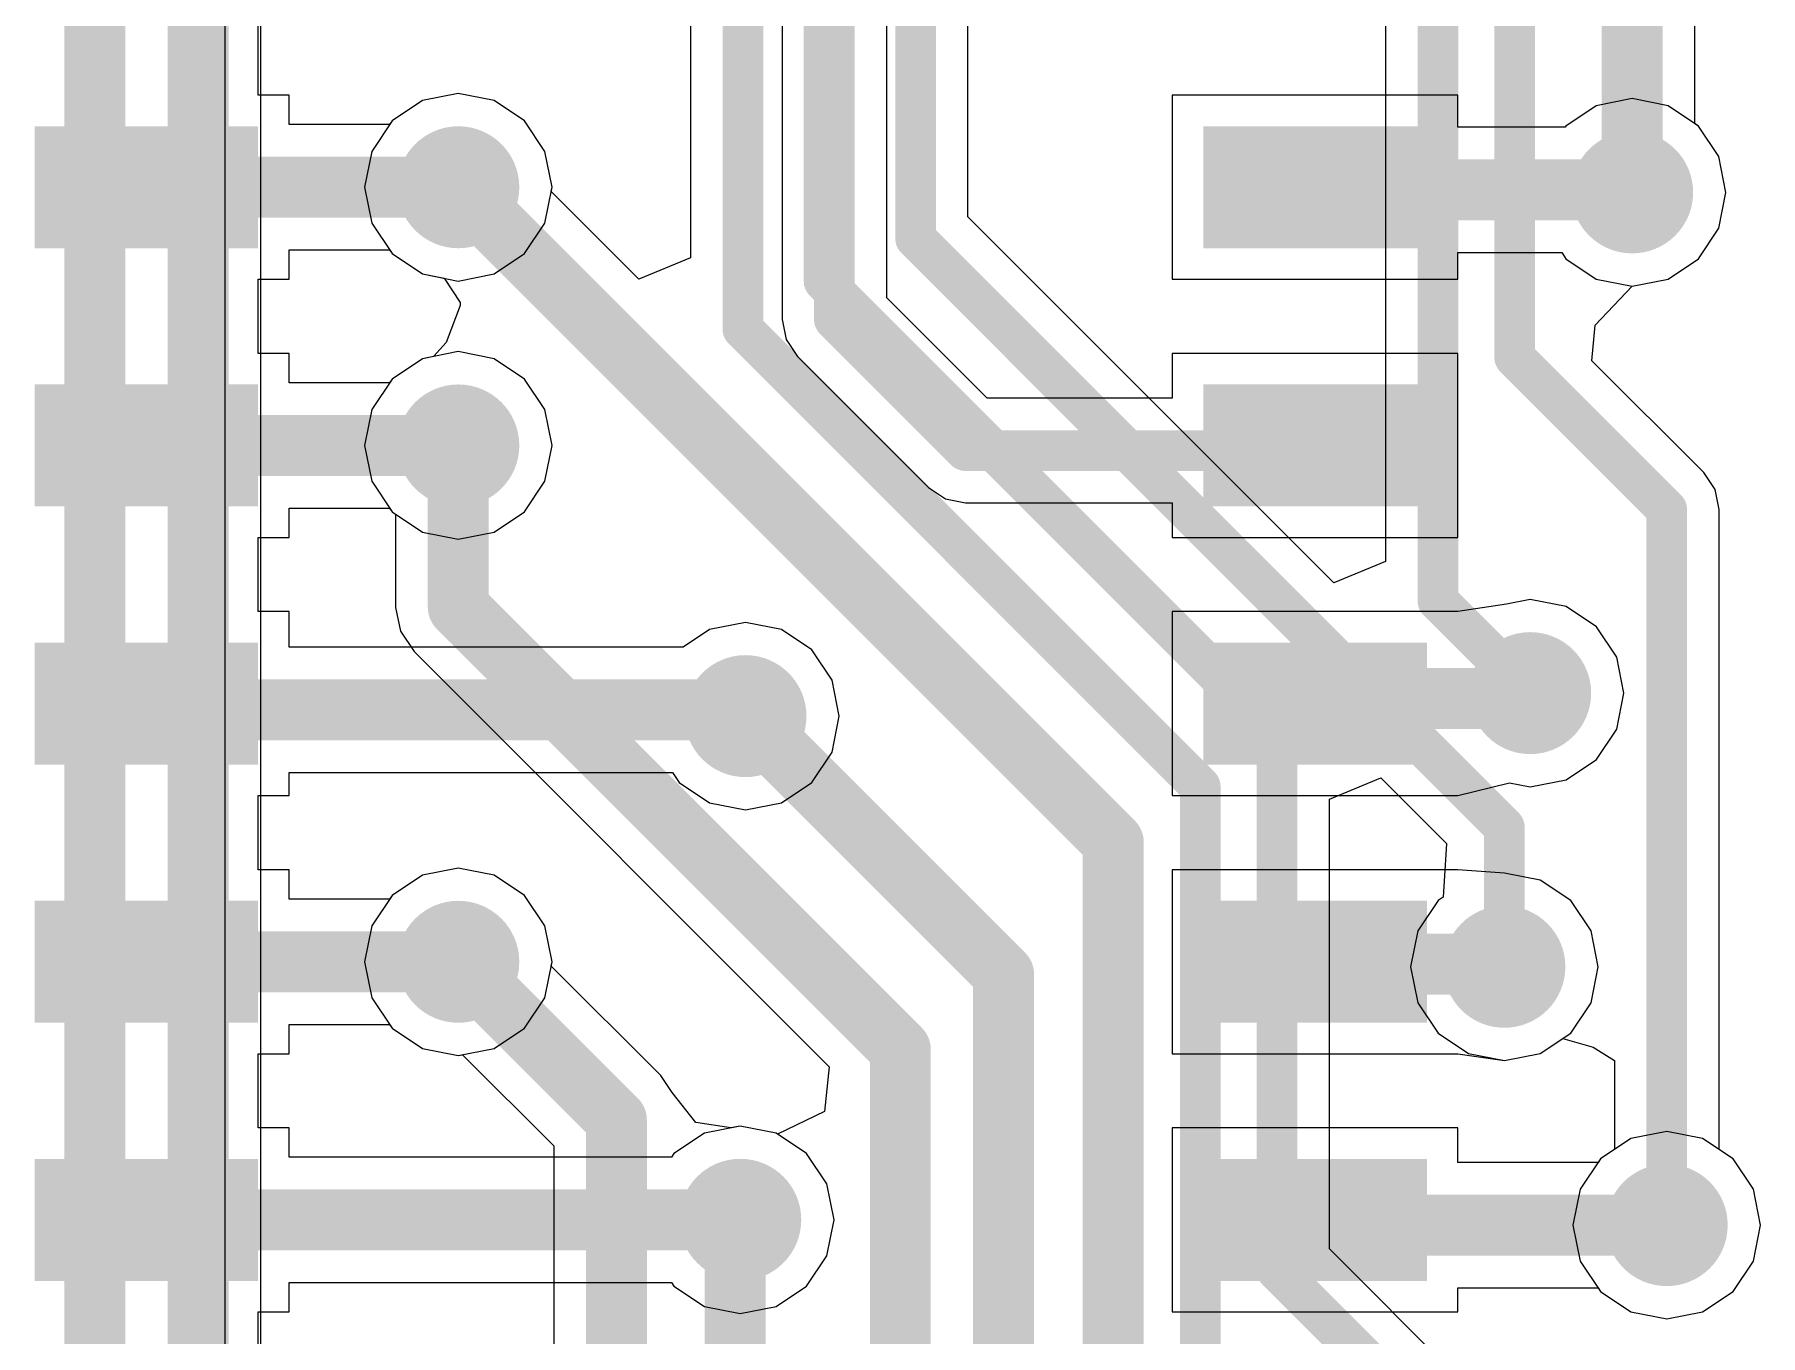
# Model space of a CAD drawing. Header units: millimetres. Extents: x -0.15 to 3.79, y -0.54 to 3.26.
# Drawn here: x 2.7173 to 3.0516, y 0.9276 to 1.1795 of the extents above; entities that cross this region are included whole.
import ezdxf

# ---------------------------------------------------------------- set-up
doc = ezdxf.new("R2010")
doc.units = ezdxf.units.MM
doc.header["$MEASUREMENT"] = 0
for name, color, linetype in [('BottomLayer', 5, 'Continuous'), ('BottomSolder', 6, 'Continuous'), ('TopLayer', 1, 'Continuous'), ('TopPaste', 8, 'Continuous'), ('TopSolder', 216, 'Continuous'), ('ViaHoleLayer', 16, 'Continuous')]:
    doc.layers.add(name, color=color, linetype=linetype)

# ---------------------------------------------------------------- blocks, each defined once
blk = doc.blocks.new('SOP_16_150____67')
at = {"layer": 'TopLayer'}
for points in [[(-0.13484255, 0.086811), (-0.09153545, 0.086811), (-0.09153545, 0.063189), (-0.13484255, 0.063189)], [(0.09153545, 0.086811), (0.13484255, 0.086811), (0.13484255, 0.063189), (0.09153545, 0.063189)], [(-0.13484255, 0.036811), (-0.09153545, 0.036811), (-0.09153545, 0.013189), (-0.13484255, 0.013189)], [(0.09153545, 0.036811), (0.13484255, 0.036811), (0.13484255, 0.013189), (0.09153545, 0.013189)], [(-0.13484255, -0.013189), (-0.09153545, -0.013189), (-0.09153545, -0.036811), (-0.13484255, -0.036811)], [(0.09153545, -0.013189), (0.13484255, -0.013189), (0.13484255, -0.036811), (0.09153545, -0.036811)], [(-0.13484255, -0.063189), (-0.09153545, -0.063189), (-0.09153545, -0.086811), (-0.13484255, -0.086811)], [(0.09153545, -0.063189), (0.13484255, -0.063189), (0.13484255, -0.086811), (0.09153545, -0.086811)], [(-0.13484255, -0.113189), (-0.09153545, -0.113189), (-0.09153545, -0.136811), (-0.13484255, -0.136811)], [(0.09153545, -0.113189), (0.13484255, -0.113189), (0.13484255, -0.136811), (0.09153545, -0.136811)]]:
    blk.add_hatch(color=1, dxfattribs=at).paths.add_polyline_path(points)
at = {"layer": 'TopPaste'}
for points in [[(-0.13484255, 0.086811), (-0.09153545, 0.086811), (-0.09153545, 0.063189), (-0.13484255, 0.063189)], [(0.09153545, 0.086811), (0.13484255, 0.086811), (0.13484255, 0.063189), (0.09153545, 0.063189)], [(-0.13484255, 0.036811), (-0.09153545, 0.036811), (-0.09153545, 0.013189), (-0.13484255, 0.013189)], [(0.09153545, 0.036811), (0.13484255, 0.036811), (0.13484255, 0.013189), (0.09153545, 0.013189)], [(-0.13484255, -0.013189), (-0.09153545, -0.013189), (-0.09153545, -0.036811), (-0.13484255, -0.036811)], [(0.09153545, -0.013189), (0.13484255, -0.013189), (0.13484255, -0.036811), (0.09153545, -0.036811)], [(-0.13484255, -0.063189), (-0.09153545, -0.063189), (-0.09153545, -0.086811), (-0.13484255, -0.086811)], [(0.09153545, -0.063189), (0.13484255, -0.063189), (0.13484255, -0.086811), (0.09153545, -0.086811)], [(-0.13484255, -0.113189), (-0.09153545, -0.113189), (-0.09153545, -0.136811), (-0.13484255, -0.136811)], [(0.09153545, -0.113189), (0.13484255, -0.113189), (0.13484255, -0.136811), (0.09153545, -0.136811)]]:
    blk.add_hatch(color=8, dxfattribs=at).paths.add_polyline_path(points)
at = {"layer": 'TopSolder'}
for points in [[(-0.13484255, 0.086811), (-0.09153545, 0.086811), (-0.09153545, 0.063189), (-0.13484255, 0.063189)], [(0.09153545, 0.086811), (0.13484255, 0.086811), (0.13484255, 0.063189), (0.09153545, 0.063189)], [(-0.13484255, 0.036811), (-0.09153545, 0.036811), (-0.09153545, 0.013189), (-0.13484255, 0.013189)], [(0.09153545, 0.036811), (0.13484255, 0.036811), (0.13484255, 0.013189), (0.09153545, 0.013189)], [(-0.13484255, -0.013189), (-0.09153545, -0.013189), (-0.09153545, -0.036811), (-0.13484255, -0.036811)], [(0.09153545, -0.013189), (0.13484255, -0.013189), (0.13484255, -0.036811), (0.09153545, -0.036811)], [(-0.13484255, -0.063189), (-0.09153545, -0.063189), (-0.09153545, -0.086811), (-0.13484255, -0.086811)], [(0.09153545, -0.063189), (0.13484255, -0.063189), (0.13484255, -0.086811), (0.09153545, -0.086811)], [(-0.13484255, -0.113189), (-0.09153545, -0.113189), (-0.09153545, -0.136811), (-0.13484255, -0.136811)], [(0.09153545, -0.113189), (0.13484255, -0.113189), (0.13484255, -0.136811), (0.09153545, -0.136811)]]:
    blk.add_hatch(color=216, dxfattribs=at).paths.add_polyline_path(points)

msp = doc.modelspace()

# ---------------------------------------------------------------- hatches: boundary and pattern name
at = {"layer": 'BottomLayer'}
h = msp.add_hatch(color=5, dxfattribs=at)
edge = h.paths.add_edge_path()
edge.add_arc((2.7993869, 1.1499685), 0.011811, 0, 360)
h = msp.add_hatch(color=5, dxfattribs=at)
edge = h.paths.add_edge_path()
edge.add_arc((3.026748, 1.1489686), 0.011811, 0, 360)
h = msp.add_hatch(color=5, dxfattribs=at)
edge = h.paths.add_edge_path()
edge.add_arc((2.7993869, 1.0999685), 0.011811, 0, 360)
h = msp.add_hatch(color=5, dxfattribs=at)
edge = h.paths.add_edge_path()
edge.add_arc((3.007, 1.052), 0.011811, 0, 360)
h = msp.add_hatch(color=5, dxfattribs=at)
edge = h.paths.add_edge_path()
edge.add_arc((2.855009, 1.0475424), 0.011811, 0, 360)
h = msp.add_hatch(color=5, dxfattribs=at)
edge = h.paths.add_edge_path()
edge.add_arc((2.7993869, 0.9999685), 0.011811, 0, 360)
h = msp.add_hatch(color=5, dxfattribs=at)
edge = h.paths.add_edge_path()
edge.add_arc((3.002, 0.999), 0.011811, 0, 360)
h = msp.add_hatch(color=5, dxfattribs=at)
edge = h.paths.add_edge_path()
edge.add_arc((2.854, 0.95), 0.011811, 0, 360)
h = msp.add_hatch(color=5, dxfattribs=at)
edge = h.paths.add_edge_path()
edge.add_arc((3.0334429, 0.9489686), 0.011811, 0, 360)
at = {"layer": 'BottomSolder'}
h = msp.add_hatch(color=6, dxfattribs=at)
edge = h.paths.add_edge_path()
edge.add_arc((2.7993869, 1.1499685), 0.0059055, 0, 360)
h = msp.add_hatch(color=6, dxfattribs=at)
edge = h.paths.add_edge_path()
edge.add_arc((3.026748, 1.1489686), 0.0059055, 0, 360)
h = msp.add_hatch(color=6, dxfattribs=at)
edge = h.paths.add_edge_path()
edge.add_arc((2.7993869, 1.0999685), 0.0059055, 0, 360)
h = msp.add_hatch(color=6, dxfattribs=at)
edge = h.paths.add_edge_path()
edge.add_arc((3.007, 1.052), 0.0059055, 0, 360)
h = msp.add_hatch(color=6, dxfattribs=at)
edge = h.paths.add_edge_path()
edge.add_arc((2.855009, 1.0475424), 0.0059055, 0, 360)
h = msp.add_hatch(color=6, dxfattribs=at)
edge = h.paths.add_edge_path()
edge.add_arc((2.7993869, 0.9999685), 0.0059055, 0, 360)
h = msp.add_hatch(color=6, dxfattribs=at)
edge = h.paths.add_edge_path()
edge.add_arc((3.002, 0.999), 0.0059055, 0, 360)
h = msp.add_hatch(color=6, dxfattribs=at)
edge = h.paths.add_edge_path()
edge.add_arc((2.854, 0.95), 0.0059055, 0, 360)
h = msp.add_hatch(color=6, dxfattribs=at)
edge = h.paths.add_edge_path()
edge.add_arc((3.0334429, 0.9489686), 0.0059055, 0, 360)
at = {"layer": 'TopLayer'}
h = msp.add_hatch(color=1, dxfattribs=at)
edge = h.paths.add_edge_path()
edge.add_arc((2.7993869, 1.1499685), 0.011811, 0, 360)
h = msp.add_hatch(color=1, dxfattribs=at)
edge = h.paths.add_edge_path()
edge.add_arc((3.026748, 1.1489686), 0.011811, 0, 360)
h = msp.add_hatch(color=1, dxfattribs=at)
edge = h.paths.add_edge_path()
edge.add_arc((2.7993869, 1.0999685), 0.011811, 0, 360)
h = msp.add_hatch(color=1, dxfattribs=at)
edge = h.paths.add_edge_path()
edge.add_arc((3.007, 1.052), 0.011811, 0, 360)
h = msp.add_hatch(color=1, dxfattribs=at)
edge = h.paths.add_edge_path()
edge.add_arc((2.855009, 1.0475424), 0.011811, 0, 360)
h = msp.add_hatch(color=1, dxfattribs=at)
edge = h.paths.add_edge_path()
edge.add_arc((2.7993869, 0.9999685), 0.011811, 0, 360)
h = msp.add_hatch(color=1, dxfattribs=at)
edge = h.paths.add_edge_path()
edge.add_arc((3.002, 0.999), 0.011811, 0, 360)
h = msp.add_hatch(color=1, dxfattribs=at)
edge = h.paths.add_edge_path()
edge.add_arc((2.854, 0.95), 0.011811, 0, 360)
h = msp.add_hatch(color=1, dxfattribs=at)
edge = h.paths.add_edge_path()
edge.add_arc((3.0334429, 0.9489686), 0.011811, 0, 360)
at = {"layer": 'TopSolder'}
h = msp.add_hatch(color=216, dxfattribs=at)
edge = h.paths.add_edge_path()
edge.add_arc((2.7993869, 1.1499685), 0.0059055, 0, 360)
h = msp.add_hatch(color=216, dxfattribs=at)
edge = h.paths.add_edge_path()
edge.add_arc((3.026748, 1.1489686), 0.0059055, 0, 360)
h = msp.add_hatch(color=216, dxfattribs=at)
edge = h.paths.add_edge_path()
edge.add_arc((2.7993869, 1.0999685), 0.0059055, 0, 360)
h = msp.add_hatch(color=216, dxfattribs=at)
edge = h.paths.add_edge_path()
edge.add_arc((3.007, 1.052), 0.0059055, 0, 360)
h = msp.add_hatch(color=216, dxfattribs=at)
edge = h.paths.add_edge_path()
edge.add_arc((2.855009, 1.0475424), 0.0059055, 0, 360)
h = msp.add_hatch(color=216, dxfattribs=at)
edge = h.paths.add_edge_path()
edge.add_arc((2.7993869, 0.9999685), 0.0059055, 0, 360)
h = msp.add_hatch(color=216, dxfattribs=at)
edge = h.paths.add_edge_path()
edge.add_arc((3.002, 0.999), 0.0059055, 0, 360)
h = msp.add_hatch(color=216, dxfattribs=at)
edge = h.paths.add_edge_path()
edge.add_arc((2.854, 0.95), 0.0059055, 0, 360)
h = msp.add_hatch(color=216, dxfattribs=at)
edge = h.paths.add_edge_path()
edge.add_arc((3.0334429, 0.9489686), 0.0059055, 0, 360)
at = {"layer": 'ViaHoleLayer'}
h = msp.add_hatch(color=16, dxfattribs=at)
edge = h.paths.add_edge_path()
edge.add_arc((2.7993869, 1.1499685), 0.0059055, 0, 360)
h = msp.add_hatch(color=16, dxfattribs=at)
edge = h.paths.add_edge_path()
edge.add_arc((3.026748, 1.1489686), 0.0059055, 0, 360)
h = msp.add_hatch(color=16, dxfattribs=at)
edge = h.paths.add_edge_path()
edge.add_arc((2.7993869, 1.0999685), 0.0059055, 0, 360)
h = msp.add_hatch(color=16, dxfattribs=at)
edge = h.paths.add_edge_path()
edge.add_arc((3.007, 1.052), 0.0059055, 0, 360)
h = msp.add_hatch(color=16, dxfattribs=at)
edge = h.paths.add_edge_path()
edge.add_arc((2.855009, 1.0475424), 0.0059055, 0, 360)
h = msp.add_hatch(color=16, dxfattribs=at)
edge = h.paths.add_edge_path()
edge.add_arc((2.7993869, 0.9999685), 0.0059055, 0, 360)
h = msp.add_hatch(color=16, dxfattribs=at)
edge = h.paths.add_edge_path()
edge.add_arc((3.002, 0.999), 0.0059055, 0, 360)
h = msp.add_hatch(color=16, dxfattribs=at)
edge = h.paths.add_edge_path()
edge.add_arc((2.854, 0.95), 0.0059055, 0, 360)
h = msp.add_hatch(color=16, dxfattribs=at)
edge = h.paths.add_edge_path()
edge.add_arc((3.0334429, 0.9489686), 0.0059055, 0, 360)

# ---------------------------------------------------------------- linework, layer by layer
at = {"layer": 'BottomLayer'}
for p, q in [((2.7541516, 1.836), (2.7541516, 0.809)), ((2.7611387, 0.9231817), (2.7611387, 1.4931309)), ((2.8443742, 1.3615059), (2.8443742, 1.1362902)), ((2.8981022, 1.1442263), (2.8981022, 1.3357388)), ((2.9789943, 1.275126), (2.9789943, 1.0774764)), ((3.0388867, 1.1622789), (3.0388867, 1.2597199)), ((2.7924374, 1.1667461), (2.7865459, 1.1628095)), ((2.7993869, 1.1681284), (2.7924374, 1.1667461)), ((2.8063364, 1.1667461), (2.7993869, 1.1681284)), ((2.8122279, 1.1628095), (2.8063364, 1.1667461)), ((2.7865459, 1.1628095), (2.7826093, 1.156918)), ((2.8161645, 1.156918), (2.8122279, 1.1628095)), ((3.039589, 1.1618096), (3.0388867, 1.1622789)), ((3.0435256, 1.1559181), (3.039589, 1.1618096)), ((2.7826093, 1.156918), (2.781227, 1.1499685)), ((2.8175468, 1.1499685), (2.8161645, 1.156918)), ((3.0449079, 1.1489686), (3.0435256, 1.1559181)), ((2.781227, 1.1499685), (2.7826093, 1.143019)), ((2.817382, 1.1491402), (2.8175468, 1.1499685)), ((2.8343742, 1.132148), (2.817382, 1.1491402)), ((3.0435256, 1.1420191), (3.0449079, 1.1489686)), ((2.9689943, 1.0733342), (2.8981022, 1.1442263)), ((2.7826093, 1.143019), (2.7865459, 1.1371275)), ((3.039589, 1.1361276), (3.0435256, 1.1420191)), ((2.7865459, 1.1371275), (2.7924374, 1.1331909)), ((2.8443742, 1.1362902), (2.8343742, 1.132148)), ((3.0336975, 1.132191), (3.039589, 1.1361276)), ((2.7924374, 1.1331909), (2.7966711, 1.1323488)), ((2.7966711, 1.1323488), (2.799766, 1.1276237)), ((3.0195997, 1.1232459), (3.0267481, 1.1308087)), ((3.0267481, 1.1308087), (3.0336975, 1.132191)), ((2.7997449, 1.1270955), (2.7970201, 1.1199178)), ((2.799766, 1.1276237), (2.7997449, 1.1270955)), ((2.7970201, 1.1199178), (2.7945751, 1.1171713)), ((3.0189692, 1.1163592), (3.0195997, 1.1232459)), ((2.7924374, 1.1167461), (2.7865459, 1.1128095)), ((2.7945751, 1.1171713), (2.7924374, 1.1167461)), ((3.0406071, 1.0947213), (3.0189692, 1.1163592)), ((2.7865459, 1.1128095), (2.7826093, 1.106918)), ((2.7826093, 1.106918), (2.781227, 1.0999685)), ((2.781227, 1.0999685), (2.7826093, 1.093019)), ((3.0428034, 1.0914343), (3.0406071, 1.0947213)), ((2.7826093, 1.093019), (2.7865459, 1.0871275)), ((3.0435746, 1.0875571), (3.0428034, 1.0914343)), ((2.7865459, 1.0871275), (2.7872482, 1.0866582)), ((2.7872482, 1.0866582), (2.7872482, 1.0686136)), ((3.0435746, 0.9636199), (3.0435746, 1.0875571)), ((2.9789943, 1.0774764), (2.9689943, 1.0733342)), ((2.7872482, 1.0686136), (2.7872481, 1.0686131)), ((2.7872481, 1.0686131), (2.7881722, 1.0639678)), ((2.7881722, 1.0639678), (2.7908035, 1.0600297)), ((2.7908035, 1.0600297), (2.8712238, 0.9796094)), ((2.9680943, 1.0314352), (2.9780943, 1.0355774)), ((2.9780943, 1.0355774), (2.9908109, 1.0228608)), ((2.9680943, 0.9443936), (2.9680943, 1.0314352)), ((2.9908109, 1.0228608), (2.990161, 1.0125105)), ((2.7924374, 1.0167461), (2.7865459, 1.0128095)), ((2.7993869, 1.0181284), (2.7924374, 1.0167461)), ((2.8063364, 1.0167461), (2.7993869, 1.0181284)), ((2.8122279, 1.0128095), (2.8063364, 1.0167461)), ((2.7865459, 1.0128095), (2.7826093, 1.006918)), ((2.8161645, 1.006918), (2.8122279, 1.0128095)), ((2.989159, 1.011841), (2.9852224, 1.0059495)), ((2.990161, 1.0125105), (2.989159, 1.011841)), ((2.7826093, 1.006918), (2.781227, 0.9999685)), ((2.8175468, 0.9999685), (2.8161645, 1.006918)), ((2.9852224, 1.0059495), (2.9838401, 0.999)), ((2.781227, 0.9999685), (2.7826093, 0.993019)), ((2.817382, 0.9991401), (2.8175468, 0.9999685)), ((2.8385831, 0.977939), (2.817382, 0.9991401)), ((2.9838401, 0.999), (2.9852224, 0.9920505)), ((2.7826093, 0.993019), (2.7865459, 0.9871275)), ((2.9852224, 0.9920505), (2.989159, 0.986159)), ((2.7865459, 0.9871275), (2.7924374, 0.9831909)), ((2.7924374, 0.9831909), (2.7993869, 0.9818086)), ((2.989159, 0.986159), (2.9950505, 0.9822224)), ((3.0089495, 0.9822224), (3.0133112, 0.9851368)), ((3.0133112, 0.9851368), (3.0192257, 0.9834034)), ((3.0192257, 0.9834034), (3.0233112, 0.980836)), ((2.7993869, 0.9818086), (2.8002153, 0.9819734)), ((2.8002153, 0.9819734), (2.8178613, 0.9643274)), ((2.8712238, 0.9796094), (2.8703215, 0.9709647)), ((2.9950505, 0.9822224), (3.002, 0.9808401)), ((3.002, 0.9808401), (3.0089495, 0.9822224)), ((3.0233112, 0.980836), (3.0233112, 0.9636199)), ((2.8385834, 0.9779388), (2.8385831, 0.977939)), ((2.8407969, 0.974626), (2.8385834, 0.9779388)), ((2.8454042, 0.9688438), (2.8407969, 0.974626)), ((2.8703215, 0.9709647), (2.8612378, 0.9665849)), ((2.8521387, 0.9677897), (2.8454042, 0.9688438)), ((2.854, 0.9681599), (2.8521387, 0.9677897)), ((2.8609495, 0.9667776), (2.854, 0.9681599)), ((2.8612378, 0.9665849), (2.8609495, 0.9667776)), ((2.8178613, 0.9643274), (2.8178613, 0.8718499)), ((3.0233112, 0.9636199), (3.0206019, 0.9618096)), ((3.0462839, 0.9618096), (3.0435746, 0.9636199)), ((3.0206019, 0.9618096), (3.0166653, 0.9559181)), ((3.0502205, 0.9559181), (3.0462839, 0.9618096)), ((3.0166653, 0.9559181), (3.015283, 0.9489686)), ((3.0516028, 0.9489686), (3.0502205, 0.9559181)), ((3.015283, 0.9489686), (3.0166653, 0.9420191)), ((3.0502205, 0.9420191), (3.0516028, 0.9489686)), ((3.0073562, 0.9051317), (2.9680943, 0.9443936)), ((3.0166653, 0.9420191), (3.0206019, 0.9361276)), ((3.0462839, 0.9361276), (3.0502205, 0.9420191)), ((3.0206019, 0.9361276), (3.0264934, 0.932191)), ((3.0403924, 0.932191), (3.0462839, 0.9361276)), ((3.0264934, 0.932191), (3.0334429, 0.9308087)), ((3.0334429, 0.9308087), (3.0403924, 0.932191))]:
    msp.add_line(p, q, dxfattribs=at)
for points, const_width in [([(2.729, 0.9024345), (2.729, 1.5059712)], 0.011811), ([(2.749, 0.896), (2.749, 1.498159)], 0.011811), ([(2.8545059, 1.1224942), (2.8545059, 1.3615059)], 0.007874), ([(2.870235, 1.1317651), (2.870235, 1.343235)], 0.007874), ([(2.8879705, 1.1400296), (2.8879705, 1.3399355)], 0.007874), ([(2.989126, 1.069874), (2.989126, 1.275126)], 0.007874), ([(3.004, 1.117), (3.004, 1.268965)], 0.007874), ([(3.026748, 1.1489686), (3.026748, 1.264748)], 0.011811), ([(2.7993869, 1.1499685), (2.9262461, 1.0231093)], 0.011811), ([(2.8879705, 1.1400296), (3.002, 1.0260001)], 0.007874), ([(2.870235, 1.1317651), (2.9579626, 1.0440375)], 0.007874), ([(2.8545059, 1.1224942), (2.9430886, 1.0339115)], 0.007874), ([(3.004, 1.117), (3.0334429, 1.0875571)], 0.007874), ([(2.7993869, 1.0686131), (2.7993869, 1.0999685)], 0.011811), ([(3.0334429, 0.9489686), (3.0334429, 1.0875571)], 0.007874), ([(2.7993869, 1.0686131), (2.885, 0.983)], 0.011811), ([(2.989126, 1.069874), (3.007, 1.052)], 0.007874), ([(2.855009, 1.0475424), (2.905, 0.9975514)], 0.011811), ([(2.9579626, 0.9401969), (2.9579626, 1.0440375)], 0.007874), ([(2.9430886, 0.8960158), (2.9430886, 1.0339115)], 0.007874), ([(3.002, 0.999), (3.002, 1.0260001)], 0.007874), ([(2.9262461, 0.7352461), (2.9262461, 1.0231093)], 0.011811), ([(2.7993869, 0.9999685), (2.83, 0.9693554)], 0.011811), ([(2.905, 0.745), (2.905, 0.9975514)], 0.011811), ([(2.885, 0.757), (2.885, 0.983)], 0.011811), ([(2.83, 0.776), (2.83, 0.9693554)], 0.011811), ([(2.853, 0.762), (2.853, 0.95)], 0.011811), ([(2.9579626, 0.9401969), (3.0021437, 0.8960158)], 0.007874)]:
    msp.add_lwpolyline(points, dxfattribs=dict(at, const_width=const_width))
for points, const_width in [([(2.7964342, 1.1499685, 1), (2.8023396, 1.1499685, 1)], 0.0059055), ([(3.0237953, 1.1489686, 1), (3.0297007, 1.1489686, 1)], 0.0059055), ([(2.886002, 1.1400296, 1), (2.889939, 1.1400296, 1)], 0.003937), ([(2.886002, 1.1400296, 1), (2.889939, 1.1400296, 1)], 0.003937), ([(2.8682665, 1.1317651, 1), (2.8722035, 1.1317651, 1)], 0.003937), ([(2.8682665, 1.1317651, 1), (2.8722035, 1.1317651, 1)], 0.003937), ([(2.8525374, 1.1224942, 1), (2.8564744, 1.1224942, 1)], 0.003937), ([(2.8525374, 1.1224942, 1), (2.8564744, 1.1224942, 1)], 0.003937), ([(3.0020315, 1.117, 1), (3.0059685, 1.117, 1)], 0.003937), ([(3.0020315, 1.117, 1), (3.0059685, 1.117, 1)], 0.003937), ([(2.7964342, 1.0999685, 1), (2.8023396, 1.0999685, 1)], 0.0059055), ([(3.0314744, 1.0875571, 1), (3.0354114, 1.0875571, 1)], 0.003937), ([(3.0314744, 1.0875571, 1), (3.0354114, 1.0875571, 1)], 0.003937), ([(2.7964342, 1.0686131, 1), (2.8023396, 1.0686131, 1)], 0.0059055), ([(2.7964342, 1.0686131, 1), (2.8023396, 1.0686131, 1)], 0.0059055), ([(2.9871575, 1.069874, 1), (2.9910945, 1.069874, 1)], 0.003937), ([(2.9871575, 1.069874, 1), (2.9910945, 1.069874, 1)], 0.003937), ([(2.8520563, 1.0475424, 1), (2.8579617, 1.0475424, 1)], 0.0059055), ([(3.0050315, 1.052, 1), (3.0089685, 1.052, 1)], 0.003937), ([(2.9559941, 1.0440375, 1), (2.9599311, 1.0440375, 1)], 0.003937), ([(2.9559941, 1.0440375, 1), (2.9599311, 1.0440375, 1)], 0.003937), ([(2.9411201, 1.0339115, 1), (2.9450571, 1.0339115, 1)], 0.003937), ([(2.9411201, 1.0339115, 1), (2.9450571, 1.0339115, 1)], 0.003937), ([(3.0000315, 1.0260001, 1), (3.0039685, 1.0260001, 1)], 0.003937), ([(3.0000315, 1.0260001, 1), (3.0039685, 1.0260001, 1)], 0.003937), ([(2.9232934, 1.0231093, 1), (2.9291988, 1.0231093, 1)], 0.0059055), ([(2.9232934, 1.0231093, 1), (2.9291988, 1.0231093, 1)], 0.0059055), ([(2.7964342, 0.9999685, 1), (2.8023396, 0.9999685, 1)], 0.0059055), ([(2.9020473, 0.9975514, 1), (2.9079527, 0.9975514, 1)], 0.0059055), ([(2.9020473, 0.9975514, 1), (2.9079527, 0.9975514, 1)], 0.0059055), ([(3.0000315, 0.999, 1), (3.0039685, 0.999, 1)], 0.003937), ([(2.8820473, 0.983, 1), (2.8879527, 0.983, 1)], 0.0059055), ([(2.8820473, 0.983, 1), (2.8879527, 0.983, 1)], 0.0059055), ([(2.8270473, 0.9693554, 1), (2.8329527, 0.9693554, 1)], 0.0059055), ([(2.8270473, 0.9693554, 1), (2.8329527, 0.9693554, 1)], 0.0059055), ([(2.8500473, 0.95, 1), (2.8559527, 0.95, 1)], 0.0059055), ([(3.0314744, 0.9489686, 1), (3.0354114, 0.9489686, 1)], 0.003937), ([(2.9559941, 0.9401969, 1), (2.9599311, 0.9401969, 1)], 0.003937), ([(2.9559941, 0.9401969, 1), (2.9599311, 0.9401969, 1)], 0.003937)]:
    msp.add_lwpolyline(points, format="xyb", close=True, dxfattribs=dict(at, const_width=const_width))
at = {"layer": 'TopLayer'}
for p, q in [((2.7541516, 1.836), (2.7541516, 0.809)), ((2.8823541, 1.128559), (2.8823541, 1.3448347)), ((2.8620907, 1.340638), (2.8620907, 1.1243623)), ((2.760646, 1.1677795), (2.760646, 1.1821575)), ((2.7666082, 1.1677795), (2.760646, 1.1677795)), ((2.7666082, 1.1621072), (2.7666082, 1.1677795)), ((2.7924374, 1.1667461), (2.7865459, 1.1628095)), ((2.7993869, 1.1681284), (2.7924374, 1.1667461)), ((2.8063364, 1.1667461), (2.7993869, 1.1681284)), ((2.8122279, 1.1628095), (2.8063364, 1.1667461)), ((2.9929862, 1.1677795), (2.9376792, 1.1677795)), ((2.9376792, 1.1677795), (2.9376792, 1.1321575)), ((2.9929862, 1.1616073), (2.9929862, 1.1677795)), ((3.026748, 1.1671285), (3.0197985, 1.1657462)), ((3.0336975, 1.1657462), (3.026748, 1.1671285)), ((3.0197985, 1.1657462), (3.013907, 1.1618096)), ((3.039589, 1.1618096), (3.0336975, 1.1657462)), ((2.7860766, 1.1621072), (2.7666082, 1.1621072)), ((2.7865459, 1.1628095), (2.7860766, 1.1621072)), ((2.8161645, 1.156918), (2.8122279, 1.1628095)), ((3.0137718, 1.1616073), (2.9929862, 1.1616073)), ((3.013907, 1.1618096), (3.0137718, 1.1616073)), ((3.0435256, 1.1559181), (3.039589, 1.1618096)), ((2.8175468, 1.1499685), (2.8161645, 1.156918)), ((3.0449079, 1.1489686), (3.0435256, 1.1559181)), ((2.8161645, 1.143019), (2.8175468, 1.1499685)), ((3.0435256, 1.1420191), (3.0449079, 1.1489686)), ((2.8122279, 1.1371275), (2.8161645, 1.143019)), ((3.039589, 1.1361276), (3.0435256, 1.1420191)), ((2.7666082, 1.1321575), (2.7666082, 1.1378298)), ((2.7666082, 1.1378298), (2.7860766, 1.1378298)), ((2.7860766, 1.1378298), (2.7865459, 1.1371275)), ((2.7865459, 1.1371275), (2.7924374, 1.1331909)), ((2.8063364, 1.1331909), (2.8122279, 1.1371275)), ((2.9929862, 1.1321575), (2.9929862, 1.1373299)), ((2.9929862, 1.1373299), (3.0131036, 1.1373299)), ((3.0131036, 1.1373299), (3.013907, 1.1361276)), ((3.013907, 1.1361276), (3.0197985, 1.132191)), ((3.0336975, 1.132191), (3.039589, 1.1361276)), ((2.760646, 1.1177795), (2.760646, 1.1321575)), ((2.760646, 1.1321575), (2.7666082, 1.1321575)), ((2.7924374, 1.1331909), (2.7993869, 1.1318086)), ((2.7993869, 1.1318086), (2.8063364, 1.1331909)), ((2.9376792, 1.1321575), (2.9929862, 1.1321575)), ((3.0197985, 1.132191), (3.026748, 1.1308087)), ((3.026748, 1.1308087), (3.0336975, 1.132191)), ((2.9018128, 1.1091003), (2.8823541, 1.128559)), ((2.8620907, 1.1243623), (2.8628619, 1.120485)), ((2.8628619, 1.120485), (2.8650582, 1.1171981)), ((2.7666082, 1.1177795), (2.760646, 1.1177795)), ((2.7666082, 1.1121072), (2.7666082, 1.1177795)), ((2.7924374, 1.1167461), (2.7865459, 1.1128095)), ((2.7993869, 1.1181284), (2.7924374, 1.1167461)), ((2.8063364, 1.1167461), (2.7993869, 1.1181284)), ((2.8122279, 1.1128095), (2.8063364, 1.1167461)), ((2.8650582, 1.1171981), (2.8904519, 1.0918044)), ((2.9929862, 1.1177795), (2.9376792, 1.1177795)), ((2.9376792, 1.1177795), (2.9376792, 1.1091003)), ((2.9929862, 1.0821575), (2.9929862, 1.1177795)), ((2.7860766, 1.1121072), (2.7666082, 1.1121072)), ((2.7865459, 1.1128095), (2.7860766, 1.1121072)), ((2.8161645, 1.106918), (2.8122279, 1.1128095)), ((2.8175468, 1.0999685), (2.8161645, 1.106918)), ((2.9376792, 1.1091003), (2.9018128, 1.1091003)), ((2.8161645, 1.093019), (2.8175468, 1.0999685)), ((2.8122279, 1.0871275), (2.8161645, 1.093019)), ((2.8904519, 1.0918044), (2.8937388, 1.0896081)), ((2.7666082, 1.0821575), (2.7666082, 1.0878298)), ((2.7666082, 1.0878298), (2.7860766, 1.0878298)), ((2.7860766, 1.0878298), (2.7865459, 1.0871275)), ((2.7865459, 1.0871275), (2.7924374, 1.0831909)), ((2.8063364, 1.0831909), (2.8122279, 1.0871275)), ((2.8937388, 1.0896081), (2.8976161, 1.0888369)), ((2.8976161, 1.0888369), (2.9376792, 1.0888369)), ((2.9376792, 1.0888369), (2.9376792, 1.0821575)), ((2.7924374, 1.0831909), (2.7993869, 1.0818086)), ((2.7993869, 1.0818086), (2.8063364, 1.0831909)), ((2.760646, 1.0677795), (2.760646, 1.0821575)), ((2.760646, 1.0821575), (2.7666082, 1.0821575)), ((2.9376792, 1.0821575), (2.9929862, 1.0821575)), ((3.007, 1.0701599), (3.0023808, 1.0692411)), ((3.0139495, 1.0687776), (3.007, 1.0701599)), ((2.7666082, 1.0677795), (2.760646, 1.0677795)), ((2.7666082, 1.0608942), (2.7666082, 1.0677795)), ((2.9929861, 1.0677795), (2.9376792, 1.0677795)), ((2.9376792, 1.0677795), (2.9376792, 1.0321575)), ((2.9929862, 1.0677796), (2.9929861, 1.0677795)), ((3.0023808, 1.0692411), (2.9929862, 1.0677796)), ((3.019841, 1.064841), (3.0139495, 1.0687776)), ((2.8480595, 1.06432), (2.8429325, 1.0608942)), ((2.855009, 1.0657023), (2.8480595, 1.06432)), ((2.8619585, 1.06432), (2.855009, 1.0657023)), ((2.86785, 1.0603834), (2.8619585, 1.06432)), ((3.0237776, 1.0589495), (3.019841, 1.064841)), ((2.8429325, 1.0608942), (2.7666082, 1.0608942)), ((2.8717866, 1.0544919), (2.86785, 1.0603834)), ((3.0251599, 1.052), (3.0237776, 1.0589495)), ((2.8731689, 1.0475424), (2.8717866, 1.0544919)), ((3.0237776, 1.0450505), (3.0251599, 1.052)), ((2.8717866, 1.0405929), (2.8731689, 1.0475424)), ((3.019841, 1.039159), (3.0237776, 1.0450505)), ((2.86785, 1.0347014), (2.8717866, 1.0405929)), ((2.7666082, 1.0321575), (2.7666082, 1.0366168)), ((2.7666082, 1.0366168), (2.8408882, 1.0366168)), ((2.8408882, 1.0366168), (2.842168, 1.0347014)), ((3.0139495, 1.0352224), (3.019841, 1.039159)), ((2.842168, 1.0347014), (2.8480595, 1.0307648)), ((2.8619585, 1.0307648), (2.86785, 1.0347014)), ((2.9929862, 1.0321574), (3.0029863, 1.0346385)), ((3.0029863, 1.0346385), (3.007, 1.0338401)), ((3.007, 1.0338401), (3.0139495, 1.0352224)), ((2.760646, 1.0177795), (2.760646, 1.0321575)), ((2.760646, 1.0321575), (2.7666082, 1.0321575)), ((2.8480595, 1.0307648), (2.855009, 1.0293825)), ((2.855009, 1.0293825), (2.8619585, 1.0307648)), ((2.9376792, 1.0321575), (2.9929861, 1.0321575)), ((2.9929861, 1.0321575), (2.9929862, 1.0321574)), ((2.7666082, 1.0177795), (2.760646, 1.0177795)), ((2.7666082, 1.0121072), (2.7666082, 1.0177795)), ((2.7924374, 1.0167461), (2.7865459, 1.0128095)), ((2.7993869, 1.0181284), (2.7924374, 1.0167461)), ((2.8063364, 1.0167461), (2.7993869, 1.0181284)), ((2.8122279, 1.0128095), (2.8063364, 1.0167461)), ((2.992986, 1.0177795), (2.9376792, 1.0177795)), ((2.9376792, 1.0177795), (2.9376792, 0.9821575)), ((2.9929861, 1.0177796), (2.992986, 1.0177795)), ((3.0020001, 1.01716), (2.9929861, 1.0177796)), ((3.0026741, 1.0170259), (3.0020001, 1.01716)), ((3.0089495, 1.0157776), (3.0026741, 1.0170259)), ((3.014841, 1.011841), (3.0089495, 1.0157776)), ((2.7860766, 1.0121072), (2.7666082, 1.0121072)), ((2.7865459, 1.0128095), (2.7860766, 1.0121072)), ((2.8161645, 1.006918), (2.8122279, 1.0128095)), ((3.0187776, 1.0059495), (3.014841, 1.011841)), ((2.8175468, 0.9999685), (2.8161645, 1.006918)), ((3.0201599, 0.999), (3.0187776, 1.0059495)), ((2.8161645, 0.993019), (2.8175468, 0.9999685)), ((3.0187776, 0.9920505), (3.0201599, 0.999)), ((2.8122279, 0.9871275), (2.8161645, 0.993019)), ((3.014841, 0.986159), (3.0187776, 0.9920505)), ((2.7666082, 0.9821575), (2.7666082, 0.9878298)), ((2.7666082, 0.9878298), (2.7860766, 0.9878298)), ((2.7860766, 0.9878298), (2.7865459, 0.9871275)), ((2.7865459, 0.9871275), (2.7924374, 0.9831909)), ((2.8063364, 0.9831909), (2.8122279, 0.9871275)), ((2.7924374, 0.9831909), (2.7993869, 0.9818086)), ((2.7993869, 0.9818086), (2.8063364, 0.9831909)), ((3.0089495, 0.9822224), (3.014841, 0.986159)), ((2.760646, 0.9677795), (2.760646, 0.9821575)), ((2.760646, 0.9821575), (2.7666082, 0.9821575)), ((2.9376792, 0.9821575), (2.9929861, 0.9821575)), ((2.9929861, 0.9821575), (2.9929862, 0.9821574)), ((2.9929862, 0.9821574), (3.0020001, 0.9808401)), ((3.0020001, 0.9808401), (3.0089495, 0.9822224)), ((2.7666082, 0.9677795), (2.760646, 0.9677795)), ((2.7666082, 0.962123), (2.7666082, 0.9677795)), ((2.8470505, 0.9667776), (2.841159, 0.962841)), ((2.854, 0.9681599), (2.8470505, 0.9667776)), ((2.8609495, 0.9667776), (2.854, 0.9681599)), ((2.866841, 0.962841), (2.8609495, 0.9667776)), ((2.9929862, 0.9677795), (2.9376792, 0.9677795)), ((2.9376792, 0.9677795), (2.9376792, 0.9321575)), ((2.9929862, 0.9611073), (2.9929862, 0.9677795)), ((3.0334429, 0.9671285), (3.0264934, 0.9657462)), ((3.0403924, 0.9657462), (3.0334429, 0.9671285)), ((2.841159, 0.962841), (2.8406792, 0.962123)), ((2.8707776, 0.9569495), (2.866841, 0.962841)), ((3.0264934, 0.9657462), (3.0206019, 0.9618096)), ((3.0462839, 0.9618096), (3.0403924, 0.9657462)), ((2.8406792, 0.962123), (2.7666082, 0.962123)), ((3.0201326, 0.9611073), (2.9929862, 0.9611073)), ((3.0206019, 0.9618096), (3.0201326, 0.9611073)), ((3.0502205, 0.9559181), (3.0462839, 0.9618096)), ((2.8721599, 0.95), (2.8707776, 0.9569495)), ((3.0516028, 0.9489686), (3.0502205, 0.9559181)), ((2.8707776, 0.9430505), (2.8721599, 0.95)), ((3.0502205, 0.9420191), (3.0516028, 0.9489686)), ((2.866841, 0.937159), (2.8707776, 0.9430505)), ((3.0462839, 0.9361276), (3.0502205, 0.9420191)), ((2.7666082, 0.9321575), (2.7666082, 0.9378456)), ((2.7666082, 0.9378456), (2.8407002, 0.9378456)), ((2.8407002, 0.9378456), (2.841159, 0.937159)), ((2.841159, 0.937159), (2.8470505, 0.9332224)), ((2.8609495, 0.9332224), (2.866841, 0.937159)), ((2.9929862, 0.9321575), (2.9929862, 0.9368299)), ((2.9929862, 0.9368299), (3.0201326, 0.9368299)), ((3.0201326, 0.9368299), (3.0206019, 0.9361276)), ((3.0206019, 0.9361276), (3.0264934, 0.932191)), ((3.0403924, 0.932191), (3.0462839, 0.9361276)), ((2.8470505, 0.9332224), (2.854, 0.9318401)), ((2.854, 0.9318401), (2.8609495, 0.9332224)), ((2.760646, 0.9225157), (2.760646, 0.9321575)), ((2.760646, 0.9321575), (2.7666082, 0.9321575)), ((2.9376792, 0.9321575), (2.9929862, 0.9321575)), ((3.0264934, 0.932191), (3.0334429, 0.9308087)), ((3.0334429, 0.9308087), (3.0403924, 0.932191))]:
    msp.add_line(p, q, dxfattribs=at)
for points, const_width in [([(2.8722224, 1.1243623), (2.8722224, 1.3448347)], 0.007874), ([(2.7389547, 1.1499685), (2.7993869, 1.1499685)], 0.011811), ([(2.9653484, 1.1489843), (2.9658327, 1.1494686)], 0.011811), ([(2.9658327, 1.1494686), (3.026248, 1.1494686)], 0.011811), ([(3.026248, 1.1494686), (3.026748, 1.1489686)], 0.011811), ([(2.8722224, 1.1243623), (2.8976161, 1.0989686)], 0.007874), ([(2.7389547, 1.0999685), (2.7501908, 1.0999685)], 0.011811), ([(2.7491909, 1.0989686), (2.7501908, 1.0999685)], 0.011811), ([(2.7501908, 1.0999685), (2.7502066, 1.0999843)], 0.011811), ([(2.7501908, 1.0999685), (2.7993869, 1.0999685)], 0.011811), ([(2.8976161, 1.0989686), (2.9440728, 1.0989686)], 0.007874), ([(2.9653484, 1.0489843), (2.9673484, 1.0509843)], 0.011811), ([(2.9673484, 1.0509843), (3.0059843, 1.0509843)], 0.011811), ([(3.0059843, 1.0509843), (3.007, 1.052)], 0.011811), ([(2.7389547, 1.0499685), (2.7401677, 1.0487555)], 0.011811), ([(2.7401677, 1.0487555), (2.8537959, 1.0487555)], 0.011811), ([(2.8537959, 1.0487555), (2.855009, 1.0475424)], 0.011811), ([(2.7389547, 0.9999685), (2.7993869, 0.9999685)], 0.011811), ([(2.9653641, 0.999), (2.9658484, 0.9994843)], 0.011811), ([(2.9658484, 0.9994843), (3.0015157, 0.9994843)], 0.011811), ([(3.0015157, 0.9994843), (3.002, 0.999)], 0.011811), ([(2.7389547, 0.9499685), (2.7389705, 0.9499843)], 0.011811), ([(2.7389705, 0.9499843), (2.8529843, 0.9499843)], 0.011811), ([(2.8529843, 0.9499843), (2.853, 0.95)], 0.011811), ([(2.9653327, 0.9489686), (3.0334429, 0.9489686)], 0.011811)]:
    msp.add_lwpolyline(points, dxfattribs=dict(at, const_width=const_width))
for points, const_width in [([(2.736002, 1.1499685, 1), (2.7419074, 1.1499685, 1)], 0.0059055), ([(2.7964342, 1.1499685, 1), (2.8023396, 1.1499685, 1)], 0.0059055), ([(2.9623957, 1.1489843, 1), (2.9683011, 1.1489843, 1)], 0.0059055), ([(2.96288, 1.1494686, 1), (2.9687854, 1.1494686, 1)], 0.0059055), ([(2.96288, 1.1494686, 1), (2.9687854, 1.1494686, 1)], 0.0059055), ([(3.0232953, 1.1494686, 1), (3.0292007, 1.1494686, 1)], 0.0059055), ([(3.0232953, 1.1494686, 1), (3.0292007, 1.1494686, 1)], 0.0059055), ([(3.0237953, 1.1489686, 1), (3.0297007, 1.1489686, 1)], 0.0059055), ([(2.8702539, 1.1243623, 1), (2.8741909, 1.1243623, 1)], 0.003937), ([(2.8702539, 1.1243623, 1), (2.8741909, 1.1243623, 1)], 0.003937), ([(2.736002, 1.0999685, 1), (2.7419074, 1.0999685, 1)], 0.0059055), ([(2.7462382, 1.0989686, 1), (2.7521436, 1.0989686, 1)], 0.0059055), ([(2.7472381, 1.0999685, 1), (2.7531435, 1.0999685, 1)], 0.0059055), ([(2.7472381, 1.0999685, 1), (2.7531435, 1.0999685, 1)], 0.0059055), ([(2.7472381, 1.0999685, 1), (2.7531435, 1.0999685, 1)], 0.0059055), ([(2.7472381, 1.0999685, 1), (2.7531435, 1.0999685, 1)], 0.0059055), ([(2.7472539, 1.0999843, 1), (2.7531593, 1.0999843, 1)], 0.0059055), ([(2.7964342, 1.0999685, 1), (2.8023396, 1.0999685, 1)], 0.0059055), ([(2.8956476, 1.0989686, 1), (2.8995846, 1.0989686, 1)], 0.003937), ([(2.8956476, 1.0989686, 1), (2.8995846, 1.0989686, 1)], 0.003937), ([(2.9421043, 1.0989686, 1), (2.9460413, 1.0989686, 1)], 0.003937), ([(2.9643957, 1.0509843, 1), (2.9703011, 1.0509843, 1)], 0.0059055), ([(2.9643957, 1.0509843, 1), (2.9703011, 1.0509843, 1)], 0.0059055), ([(3.0030316, 1.0509843, 1), (3.008937, 1.0509843, 1)], 0.0059055), ([(3.0030316, 1.0509843, 1), (3.008937, 1.0509843, 1)], 0.0059055), ([(3.0040473, 1.052, 1), (3.0099527, 1.052, 1)], 0.0059055), ([(2.736002, 1.0499685, 1), (2.7419074, 1.0499685, 1)], 0.0059055), ([(2.737215, 1.0487555, 1), (2.7431204, 1.0487555, 1)], 0.0059055), ([(2.737215, 1.0487555, 1), (2.7431204, 1.0487555, 1)], 0.0059055), ([(2.8508432, 1.0487555, 1), (2.8567486, 1.0487555, 1)], 0.0059055), ([(2.8508432, 1.0487555, 1), (2.8567486, 1.0487555, 1)], 0.0059055), ([(2.8520563, 1.0475424, 1), (2.8579617, 1.0475424, 1)], 0.0059055), ([(2.9623957, 1.0489843, 1), (2.9683011, 1.0489843, 1)], 0.0059055), ([(2.736002, 0.9999685, 1), (2.7419074, 0.9999685, 1)], 0.0059055), ([(2.7964342, 0.9999685, 1), (2.8023396, 0.9999685, 1)], 0.0059055), ([(2.9624114, 0.999, 1), (2.9683168, 0.999, 1)], 0.0059055), ([(2.9628957, 0.9994843, 1), (2.9688011, 0.9994843, 1)], 0.0059055), ([(2.9628957, 0.9994843, 1), (2.9688011, 0.9994843, 1)], 0.0059055), ([(2.998563, 0.9994843, 1), (3.0044684, 0.9994843, 1)], 0.0059055), ([(2.998563, 0.9994843, 1), (3.0044684, 0.9994843, 1)], 0.0059055), ([(2.9990473, 0.999, 1), (3.0049527, 0.999, 1)], 0.0059055), ([(2.736002, 0.9499685, 1), (2.7419074, 0.9499685, 1)], 0.0059055), ([(2.7360178, 0.9499843, 1), (2.7419232, 0.9499843, 1)], 0.0059055), ([(2.7360178, 0.9499843, 1), (2.7419232, 0.9499843, 1)], 0.0059055), ([(2.8500316, 0.9499843, 1), (2.855937, 0.9499843, 1)], 0.0059055), ([(2.8500316, 0.9499843, 1), (2.855937, 0.9499843, 1)], 0.0059055), ([(2.8500473, 0.95, 1), (2.8559527, 0.95, 1)], 0.0059055), ([(2.96238, 0.9489686, 1), (2.9682854, 0.9489686, 1)], 0.0059055), ([(3.0304902, 0.9489686, 1), (3.0363956, 0.9489686, 1)], 0.0059055)]:
    msp.add_lwpolyline(points, format="xyb", close=True, dxfattribs=dict(at, const_width=const_width))

# ---------------------------------------------------------------- block references
at = {"rotation": 180}
msp.add_blockref('SOP_16_150____67', (2.8521437, 1.0249685), dxfattribs=at)

doc.saveas('drawing.dxf')
